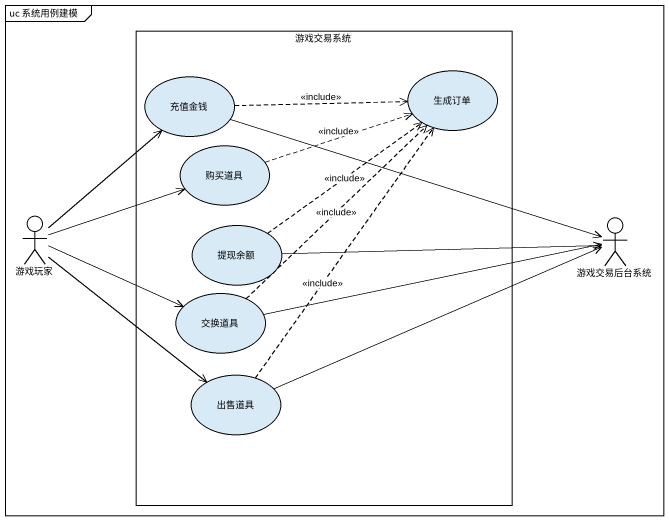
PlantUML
@startuml
mainframe uc 系统用例建模
rectangle 游戏交易系统 {
  usecase 充值金钱
  usecase 生成订单
  usecase 购买道具
  usecase 提现余额
  usecase 交换道具
  usecase 出售道具
}
actor 游戏玩家
actor 游戏交易后台系统
充值金钱 .right.> 生成订单 : <<include>>
充值金钱 -right-> 游戏交易后台系统
购买道具 .right.> 生成订单 : <<include>>
游戏玩家 -up-> 充值金钱
游戏玩家 -right-> 购买道具
游戏玩家 -right-> 交换道具
游戏玩家 --> 出售道具
提现余额 .up.> 生成订单 : <<include>>
提现余额 -right-> 游戏交易后台系统
交换道具 .up.> 生成订单 : <<include>>
交换道具 -right-> 游戏交易后台系统
出售道具 .up.> 生成订单 : <<include>>
出售道具 -right-> 游戏交易后台系统
@enduml
